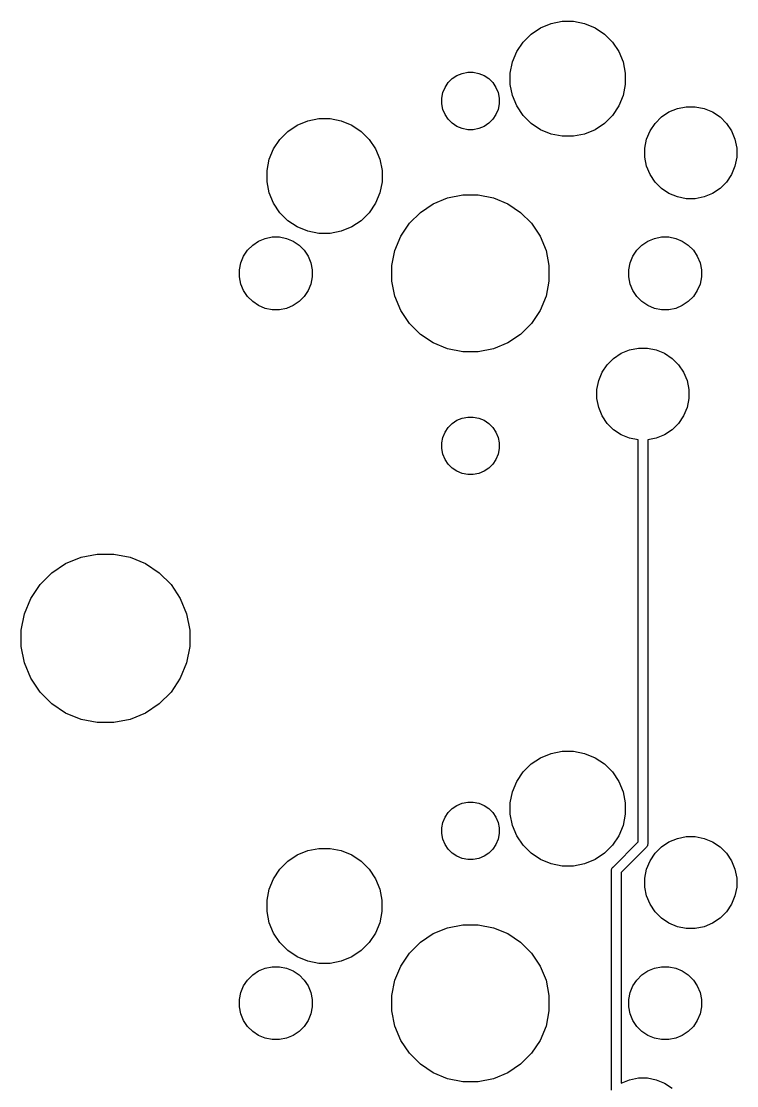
# Model space of a CAD drawing. Extents: x 52 to 337, y -159 to -34.
# Drawn here: x 212.11 to 230.79, y -72 to -44.22 of the extents above; entities that cross this region are included whole.
import ezdxf

# ---------------------------------------------------------------- set-up
doc = ezdxf.new("R2010")
doc.units = 0
doc.layers.add('BLACK', color=7, linetype='CONTINUOUS')

msp = doc.modelspace()

# ---------------------------------------------------------------- linework, layer by layer
at = {"layer": 'BLACK', "linetype": 'CONTINUOUS'}
for p, q in [((225.421, -44.5549), (225.667, -44.3907)), ((225.667, -44.3907), (225.94, -44.2776)), ((225.94, -44.2776), (226.23, -44.22)), ((226.23, -44.22), (226.525, -44.22)), ((226.525, -44.22), (226.815, -44.2776)), ((226.815, -44.2776), (227.088, -44.3907)), ((227.088, -44.3907), (227.334, -44.5549)), ((225.212, -44.7638), (225.421, -44.5549)), ((227.334, -44.5549), (227.543, -44.7638)), ((225.048, -45.0095), (225.212, -44.7638)), ((227.543, -44.7638), (227.707, -45.0095)), ((224.877, -45.5723), (224.935, -45.2825)), ((224.935, -45.2825), (225.048, -45.0095)), ((227.707, -45.0095), (227.82, -45.2825)), ((227.82, -45.2825), (227.877, -45.5723)), ((223.619, -45.5788), (223.764, -45.55)), ((223.764, -45.55), (223.911, -45.55)), ((223.911, -45.55), (224.056, -45.5788)), ((223.173, -45.9447), (223.255, -45.8219)), ((223.255, -45.8219), (223.359, -45.7174)), ((223.359, -45.7174), (223.482, -45.6354)), ((223.482, -45.6354), (223.619, -45.5788)), ((224.056, -45.5788), (224.193, -45.6354)), ((224.193, -45.6354), (224.316, -45.7174)), ((224.316, -45.7174), (224.42, -45.8219)), ((224.42, -45.8219), (224.502, -45.9447)), ((224.877, -45.8677), (224.877, -45.5723)), ((227.877, -45.5723), (227.877, -45.8677)), ((223.087, -46.2261), (223.116, -46.0812)), ((223.116, -46.0812), (223.173, -45.9447)), ((224.502, -45.9447), (224.559, -46.0812)), ((224.559, -46.0812), (224.587, -46.2261)), ((224.935, -46.1575), (224.877, -45.8677)), ((227.877, -45.8677), (227.82, -46.1575)), ((223.087, -46.3739), (223.087, -46.2261)), ((223.116, -46.5188), (223.087, -46.3739)), ((224.587, -46.3739), (224.559, -46.5188)), ((224.587, -46.2261), (224.587, -46.3739)), ((225.048, -46.4305), (224.935, -46.1575)), ((227.82, -46.1575), (227.707, -46.4305)), ((223.173, -46.6553), (223.116, -46.5188)), ((223.255, -46.7781), (223.173, -46.6553)), ((224.502, -46.6553), (224.42, -46.7781)), ((224.559, -46.5188), (224.502, -46.6553)), ((225.212, -46.6762), (225.048, -46.4305)), ((227.707, -46.4305), (227.543, -46.6762)), ((228.823, -46.7179), (229.019, -46.5866)), ((229.019, -46.5866), (229.237, -46.4961)), ((229.237, -46.4961), (229.469, -46.45)), ((229.469, -46.45), (229.706, -46.45)), ((229.706, -46.45), (229.938, -46.4961)), ((229.938, -46.4961), (230.156, -46.5866)), ((230.156, -46.5866), (230.352, -46.7179)), ((219.071, -47.0949), (219.317, -46.9307)), ((219.317, -46.9307), (219.59, -46.8176)), ((219.59, -46.8176), (219.88, -46.76)), ((219.88, -46.76), (220.175, -46.76)), ((220.175, -46.76), (220.465, -46.8176)), ((220.465, -46.8176), (220.738, -46.9307)), ((220.738, -46.9307), (220.984, -47.0949)), ((223.359, -46.8826), (223.255, -46.7781)), ((223.482, -46.9646), (223.359, -46.8826)), ((224.316, -46.8826), (224.193, -46.9646)), ((224.42, -46.7781), (224.316, -46.8826)), ((225.421, -46.8851), (225.212, -46.6762)), ((225.667, -47.0493), (225.421, -46.8851)), ((227.334, -46.8851), (227.088, -47.0493)), ((227.543, -46.6762), (227.334, -46.8851)), ((228.524, -47.0816), (228.655, -46.885)), ((228.655, -46.885), (228.823, -46.7179)), ((230.352, -46.7179), (230.52, -46.885)), ((230.52, -46.885), (230.651, -47.0816)), ((218.862, -47.3038), (219.071, -47.0949)), ((220.984, -47.0949), (221.193, -47.3038)), ((223.619, -47.0212), (223.482, -46.9646)), ((223.764, -47.05), (223.619, -47.0212)), ((223.911, -47.05), (223.764, -47.05)), ((224.056, -47.0212), (223.911, -47.05)), ((224.193, -46.9646), (224.056, -47.0212)), ((225.94, -47.1624), (225.667, -47.0493)), ((226.23, -47.22), (225.94, -47.1624)), ((226.525, -47.22), (226.23, -47.22)), ((226.815, -47.1624), (226.525, -47.22)), ((227.088, -47.0493), (226.815, -47.1624)), ((228.434, -47.3), (228.524, -47.0816)), ((230.651, -47.0816), (230.741, -47.3)), ((218.698, -47.5495), (218.862, -47.3038)), ((221.193, -47.3038), (221.357, -47.5495)), ((228.387, -47.5318), (228.434, -47.3)), ((230.741, -47.3), (230.787, -47.5318)), ((218.585, -47.8225), (218.698, -47.5495)), ((221.357, -47.5495), (221.47, -47.8225)), ((228.387, -47.7682), (228.387, -47.5318)), ((228.434, -48), (228.387, -47.7682)), ((230.787, -47.7682), (230.741, -48)), ((230.787, -47.5318), (230.787, -47.7682)), ((218.528, -48.1123), (218.585, -47.8225)), ((221.47, -47.8225), (221.528, -48.1123)), ((228.524, -48.2184), (228.434, -48)), ((230.741, -48), (230.651, -48.2184)), ((218.528, -48.4077), (218.528, -48.1123)), ((221.528, -48.1123), (221.528, -48.4077)), ((228.655, -48.415), (228.524, -48.2184)), ((230.651, -48.2184), (230.52, -48.415)), ((218.585, -48.6975), (218.528, -48.4077)), ((221.528, -48.4077), (221.47, -48.6975)), ((228.823, -48.5821), (228.655, -48.415)), ((229.019, -48.7134), (228.823, -48.5821)), ((230.352, -48.5821), (230.156, -48.7134)), ((230.52, -48.415), (230.352, -48.5821)), ((218.698, -48.9705), (218.585, -48.6975)), ((221.47, -48.6975), (221.357, -48.9705)), ((222.866, -48.9833), (223.24, -48.8288)), ((223.24, -48.8288), (223.636, -48.75)), ((223.636, -48.75), (224.039, -48.75)), ((224.039, -48.75), (224.435, -48.8288)), ((224.435, -48.8288), (224.809, -48.9833)), ((229.237, -48.8039), (229.019, -48.7134)), ((229.469, -48.85), (229.237, -48.8039)), ((229.706, -48.85), (229.469, -48.85)), ((229.938, -48.8039), (229.706, -48.85)), ((230.156, -48.7134), (229.938, -48.8039)), ((218.862, -49.2162), (218.698, -48.9705)), ((221.357, -48.9705), (221.193, -49.2162)), ((222.531, -49.2077), (222.866, -48.9833)), ((224.809, -48.9833), (225.144, -49.2077)), ((219.071, -49.4251), (218.862, -49.2162)), ((219.317, -49.5893), (219.071, -49.4251)), ((220.984, -49.4251), (220.738, -49.5893)), ((221.193, -49.2162), (220.984, -49.4251)), ((222.245, -49.4932), (222.531, -49.2077)), ((225.144, -49.2077), (225.43, -49.4932)), ((219.59, -49.7024), (219.317, -49.5893)), ((219.88, -49.76), (219.59, -49.7024)), ((220.465, -49.7024), (220.175, -49.76)), ((220.738, -49.5893), (220.465, -49.7024)), ((222.021, -49.829), (222.245, -49.4932)), ((225.43, -49.4932), (225.654, -49.829)), ((218.152, -50.0621), (218.308, -49.9581)), ((218.308, -49.9581), (218.48, -49.8865)), ((218.48, -49.8865), (218.664, -49.85)), ((218.664, -49.85), (218.851, -49.85)), ((218.851, -49.85), (219.035, -49.8865)), ((219.035, -49.8865), (219.207, -49.9581)), ((219.207, -49.9581), (219.363, -50.0621)), ((220.175, -49.76), (219.88, -49.76)), ((221.866, -50.202), (222.021, -49.829)), ((225.654, -49.829), (225.809, -50.202)), ((228.312, -50.0621), (228.468, -49.9581)), ((228.468, -49.9581), (228.64, -49.8865)), ((228.64, -49.8865), (228.824, -49.85)), ((228.824, -49.85), (229.011, -49.85)), ((229.011, -49.85), (229.195, -49.8865)), ((229.195, -49.8865), (229.367, -49.9581)), ((229.367, -49.9581), (229.523, -50.0621)), ((217.916, -50.35), (218.02, -50.1944)), ((218.02, -50.1944), (218.152, -50.0621)), ((219.363, -50.0621), (219.495, -50.1944)), ((219.495, -50.1944), (219.599, -50.35)), ((221.787, -50.5981), (221.866, -50.202)), ((225.809, -50.202), (225.887, -50.5981)), ((228.076, -50.35), (228.18, -50.1944)), ((228.18, -50.1944), (228.312, -50.0621)), ((229.523, -50.0621), (229.655, -50.1944)), ((229.655, -50.1944), (229.759, -50.35)), ((217.807, -50.7064), (217.844, -50.5229)), ((217.844, -50.5229), (217.916, -50.35)), ((219.599, -50.35), (219.671, -50.5229)), ((219.671, -50.5229), (219.707, -50.7064)), ((227.968, -50.7064), (228.004, -50.5229)), ((228.004, -50.5229), (228.076, -50.35)), ((229.759, -50.35), (229.831, -50.5229)), ((229.831, -50.5229), (229.867, -50.7064)), ((217.807, -50.8936), (217.807, -50.7064)), ((219.707, -50.7064), (219.707, -50.8936)), ((221.787, -51.0019), (221.787, -50.5981)), ((225.887, -50.5981), (225.887, -51.0019)), ((227.968, -50.8936), (227.968, -50.7064)), ((229.867, -50.7064), (229.867, -50.8936)), ((217.844, -51.0771), (217.807, -50.8936)), ((217.916, -51.25), (217.844, -51.0771)), ((219.671, -51.0771), (219.599, -51.25)), ((219.707, -50.8936), (219.671, -51.0771)), ((221.866, -51.398), (221.787, -51.0019)), ((225.887, -51.0019), (225.809, -51.398)), ((228.004, -51.0771), (227.968, -50.8936)), ((228.076, -51.25), (228.004, -51.0771)), ((229.831, -51.0771), (229.759, -51.25)), ((229.867, -50.8936), (229.831, -51.0771)), ((218.02, -51.4056), (217.916, -51.25)), ((219.599, -51.25), (219.495, -51.4056)), ((222.021, -51.771), (221.866, -51.398)), ((225.809, -51.398), (225.654, -51.771)), ((228.18, -51.4056), (228.076, -51.25)), ((229.759, -51.25), (229.655, -51.4056)), ((218.152, -51.5379), (218.02, -51.4056)), ((218.308, -51.6419), (218.152, -51.5379)), ((218.48, -51.7135), (218.308, -51.6419)), ((219.207, -51.6419), (219.035, -51.7135)), ((219.363, -51.5379), (219.207, -51.6419)), ((219.495, -51.4056), (219.363, -51.5379)), ((228.312, -51.5379), (228.18, -51.4056)), ((228.468, -51.6419), (228.312, -51.5379)), ((228.64, -51.7135), (228.468, -51.6419)), ((229.367, -51.6419), (229.195, -51.7135)), ((229.523, -51.5379), (229.367, -51.6419)), ((229.655, -51.4056), (229.523, -51.5379)), ((218.664, -51.75), (218.48, -51.7135)), ((218.851, -51.75), (218.664, -51.75)), ((219.035, -51.7135), (218.851, -51.75)), ((222.245, -52.1068), (222.021, -51.771)), ((225.654, -51.771), (225.43, -52.1068)), ((228.824, -51.75), (228.64, -51.7135)), ((229.011, -51.75), (228.824, -51.75)), ((229.195, -51.7135), (229.011, -51.75)), ((222.531, -52.3923), (222.245, -52.1068)), ((225.43, -52.1068), (225.144, -52.3923)), ((222.866, -52.6167), (222.531, -52.3923)), ((225.144, -52.3923), (224.809, -52.6167)), ((223.24, -52.7712), (222.866, -52.6167)), ((223.636, -52.85), (223.24, -52.7712)), ((224.435, -52.7712), (224.039, -52.85)), ((224.809, -52.6167), (224.435, -52.7712)), ((227.987, -52.7961), (228.219, -52.75)), ((228.219, -52.75), (228.456, -52.75)), ((228.456, -52.75), (228.688, -52.7961)), ((224.039, -52.85), (223.636, -52.85)), ((227.405, -53.185), (227.573, -53.0179)), ((227.573, -53.0179), (227.769, -52.8866)), ((227.769, -52.8866), (227.987, -52.7961)), ((228.688, -52.7961), (228.906, -52.8866)), ((228.906, -52.8866), (229.102, -53.0179)), ((229.102, -53.0179), (229.27, -53.185)), ((227.274, -53.3816), (227.405, -53.185)), ((229.27, -53.185), (229.401, -53.3816)), ((227.137, -53.8318), (227.184, -53.6)), ((227.184, -53.6), (227.274, -53.3816)), ((229.401, -53.3816), (229.491, -53.6)), ((229.491, -53.6), (229.537, -53.8318)), ((227.137, -54.0682), (227.137, -53.8318)), ((229.537, -53.8318), (229.537, -54.0682)), ((227.184, -54.3), (227.137, -54.0682)), ((229.537, -54.0682), (229.491, -54.3)), ((227.274, -54.5184), (227.184, -54.3)), ((229.491, -54.3), (229.401, -54.5184)), ((223.255, -54.8219), (223.359, -54.7174)), ((223.359, -54.7174), (223.482, -54.6354)), ((223.482, -54.6354), (223.619, -54.5788)), ((223.619, -54.5788), (223.764, -54.55)), ((223.764, -54.55), (223.911, -54.55)), ((223.911, -54.55), (224.056, -54.5788)), ((224.056, -54.5788), (224.193, -54.6354)), ((224.193, -54.6354), (224.316, -54.7174)), ((224.316, -54.7174), (224.42, -54.8219)), ((227.405, -54.715), (227.274, -54.5184)), ((227.573, -54.8821), (227.405, -54.715)), ((229.27, -54.715), (229.102, -54.8821)), ((229.401, -54.5184), (229.27, -54.715)), ((223.116, -55.0812), (223.173, -54.9447)), ((223.173, -54.9447), (223.255, -54.8219)), ((224.42, -54.8219), (224.502, -54.9447)), ((224.502, -54.9447), (224.559, -55.0812)), ((227.769, -55.0134), (227.573, -54.8821)), ((229.102, -54.8821), (228.906, -55.0134)), ((223.087, -55.2261), (223.116, -55.0812)), ((223.087, -55.3739), (223.087, -55.2261)), ((224.559, -55.0812), (224.587, -55.2261)), ((224.587, -55.2261), (224.587, -55.3739)), ((227.987, -55.1039), (227.769, -55.0134)), ((228.213, -55.1486), (227.987, -55.1039)), ((228.213, -65.6412), (228.213, -55.1486)), ((228.688, -55.1039), (228.463, -55.1486)), ((228.463, -55.1486), (228.463, -65.6869)), ((228.906, -55.0134), (228.688, -55.1039)), ((223.116, -55.5188), (223.087, -55.3739)), ((223.173, -55.6553), (223.116, -55.5188)), ((224.559, -55.5188), (224.502, -55.6553)), ((224.587, -55.3739), (224.559, -55.5188)), ((223.255, -55.7781), (223.173, -55.6553)), ((223.359, -55.8826), (223.255, -55.7781)), ((224.42, -55.7781), (224.316, -55.8826)), ((224.502, -55.6553), (224.42, -55.7781)), ((223.482, -55.9646), (223.359, -55.8826)), ((223.619, -56.0212), (223.482, -55.9646)), ((223.764, -56.05), (223.619, -56.0212)), ((223.911, -56.05), (223.764, -56.05)), ((224.056, -56.0212), (223.911, -56.05)), ((224.193, -55.9646), (224.056, -56.0212)), ((224.316, -55.8826), (224.193, -55.9646)), ((213.27, -58.3754), (213.671, -58.2095)), ((213.671, -58.2095), (214.096, -58.125)), ((214.096, -58.125), (214.529, -58.125)), ((214.529, -58.125), (214.954, -58.2095)), ((214.954, -58.2095), (215.355, -58.3754)), ((212.604, -58.9226), (212.91, -58.6161)), ((212.91, -58.6161), (213.27, -58.3754)), ((215.355, -58.3754), (215.715, -58.6161)), ((215.715, -58.6161), (216.021, -58.9226)), ((212.363, -59.2829), (212.604, -58.9226)), ((216.021, -58.9226), (216.262, -59.2829)), ((212.197, -59.6833), (212.363, -59.2829)), ((216.262, -59.2829), (216.428, -59.6833)), ((212.112, -60.1083), (212.197, -59.6833)), ((216.428, -59.6833), (216.512, -60.1083)), ((212.112, -60.5417), (212.112, -60.1083)), ((216.512, -60.1083), (216.512, -60.5417)), ((212.197, -60.9667), (212.112, -60.5417)), ((216.512, -60.5417), (216.428, -60.9667)), ((212.363, -61.3671), (212.197, -60.9667)), ((216.428, -60.9667), (216.262, -61.3671)), ((212.604, -61.7274), (212.363, -61.3671)), ((216.262, -61.3671), (216.021, -61.7274)), ((212.91, -62.0339), (212.604, -61.7274)), ((216.021, -61.7274), (215.715, -62.0339)), ((213.27, -62.2746), (212.91, -62.0339)), ((215.715, -62.0339), (215.355, -62.2746)), ((213.671, -62.4405), (213.27, -62.2746)), ((214.096, -62.525), (213.671, -62.4405)), ((214.954, -62.4405), (214.529, -62.525)), ((215.355, -62.2746), (214.954, -62.4405)), ((214.529, -62.525), (214.096, -62.525)), ((225.667, -63.4407), (225.94, -63.3276)), ((225.94, -63.3276), (226.23, -63.27)), ((226.23, -63.27), (226.525, -63.27)), ((226.525, -63.27), (226.815, -63.3276)), ((226.815, -63.3276), (227.088, -63.4407)), ((225.212, -63.8138), (225.421, -63.6049)), ((225.421, -63.6049), (225.667, -63.4407)), ((227.088, -63.4407), (227.334, -63.6049)), ((227.334, -63.6049), (227.543, -63.8138)), ((225.048, -64.0595), (225.212, -63.8138)), ((227.543, -63.8138), (227.707, -64.0595)), ((224.935, -64.3325), (225.048, -64.0595)), ((227.707, -64.0595), (227.82, -64.3325)), ((224.877, -64.6223), (224.935, -64.3325)), ((227.82, -64.3325), (227.877, -64.6223)), ((223.359, -64.7674), (223.482, -64.6854)), ((223.482, -64.6854), (223.619, -64.6288)), ((223.619, -64.6288), (223.764, -64.6)), ((223.764, -64.6), (223.911, -64.6)), ((223.911, -64.6), (224.056, -64.6288)), ((224.056, -64.6288), (224.193, -64.6854)), ((224.193, -64.6854), (224.316, -64.7674)), ((224.877, -64.9177), (224.877, -64.6223)), ((227.877, -64.6223), (227.877, -64.9177)), ((223.116, -65.1312), (223.173, -64.9947)), ((223.173, -64.9947), (223.255, -64.8719)), ((223.255, -64.8719), (223.359, -64.7674)), ((224.316, -64.7674), (224.42, -64.8719)), ((224.42, -64.8719), (224.502, -64.9947)), ((224.502, -64.9947), (224.559, -65.1312)), ((224.935, -65.2075), (224.877, -64.9177)), ((227.877, -64.9177), (227.82, -65.2075)), ((223.087, -65.2761), (223.116, -65.1312)), ((223.087, -65.4239), (223.087, -65.2761)), ((224.559, -65.1312), (224.587, -65.2761)), ((224.587, -65.2761), (224.587, -65.4239)), ((225.048, -65.4805), (224.935, -65.2075)), ((227.82, -65.2075), (227.707, -65.4805)), ((223.116, -65.5688), (223.087, -65.4239)), ((224.587, -65.4239), (224.559, -65.5688)), ((225.212, -65.7262), (225.048, -65.4805)), ((227.707, -65.4805), (227.543, -65.7262)), ((229.019, -65.6366), (229.237, -65.5461)), ((229.237, -65.5461), (229.469, -65.5)), ((229.469, -65.5), (229.706, -65.5)), ((229.706, -65.5), (229.938, -65.5461)), ((229.938, -65.5461), (230.156, -65.6366)), ((219.59, -65.8676), (219.88, -65.81)), ((219.88, -65.81), (220.175, -65.81)), ((220.175, -65.81), (220.465, -65.8676)), ((223.173, -65.7053), (223.116, -65.5688)), ((223.255, -65.8281), (223.173, -65.7053)), ((223.359, -65.9326), (223.255, -65.8281)), ((224.42, -65.8281), (224.316, -65.9326)), ((224.502, -65.7053), (224.42, -65.8281)), ((224.559, -65.5688), (224.502, -65.7053)), ((225.421, -65.9351), (225.212, -65.7262)), ((227.543, -65.7262), (227.334, -65.9351)), ((227.558, -66.2953), (228.213, -65.6412)), ((228.422, -65.7857), (227.767, -66.4398)), ((228.426, -65.7818), (228.422, -65.7857)), ((228.43, -65.777), (228.426, -65.7818)), ((228.442, -65.7628), (228.43, -65.777)), ((228.454, -65.7411), (228.442, -65.7628)), ((228.461, -65.7175), (228.454, -65.7411)), ((228.463, -65.6991), (228.461, -65.7175)), ((228.463, -65.6869), (228.463, -65.693)), ((228.463, -65.693), (228.463, -65.6991)), ((228.463, -65.6991), (228.463, -65.6991)), ((228.655, -65.935), (228.823, -65.7679)), ((228.823, -65.7679), (229.019, -65.6366)), ((230.156, -65.6366), (230.352, -65.7679)), ((230.352, -65.7679), (230.52, -65.935)), ((219.071, -66.1449), (219.317, -65.9807)), ((219.317, -65.9807), (219.59, -65.8676)), ((220.465, -65.8676), (220.738, -65.9807)), ((220.738, -65.9807), (220.984, -66.1449)), ((223.482, -66.0146), (223.359, -65.9326)), ((223.619, -66.0712), (223.482, -66.0146)), ((223.764, -66.1), (223.619, -66.0712)), ((223.911, -66.1), (223.764, -66.1)), ((224.056, -66.0712), (223.911, -66.1)), ((224.193, -66.0146), (224.056, -66.0712)), ((224.316, -65.9326), (224.193, -66.0146)), ((225.667, -66.0993), (225.421, -65.9351)), ((225.94, -66.2124), (225.667, -66.0993)), ((227.088, -66.0993), (226.815, -66.2124)), ((227.334, -65.9351), (227.088, -66.0993)), ((228.524, -66.1316), (228.655, -65.935)), ((230.52, -65.935), (230.651, -66.1316)), ((218.698, -66.5995), (218.862, -66.3538)), ((218.862, -66.3538), (219.071, -66.1449)), ((220.984, -66.1449), (221.193, -66.3538)), ((221.193, -66.3538), (221.357, -66.5995)), ((226.23, -66.27), (225.94, -66.2124)), ((226.525, -66.27), (226.23, -66.27)), ((226.815, -66.2124), (226.525, -66.27)), ((227.517, -66.3819), (227.519, -66.3635)), ((227.517, -66.388), (227.517, -66.3819)), ((227.517, -66.3819), (227.517, -66.3819)), ((227.517, -66.3941), (227.517, -66.388)), ((227.518, -72.1229), (227.517, -66.3941)), ((227.519, -66.3635), (227.526, -66.3399)), ((227.526, -66.3399), (227.538, -66.3182)), ((227.538, -66.3182), (227.554, -66.2992)), ((227.554, -66.2992), (227.558, -66.2953)), ((228.387, -66.5818), (228.434, -66.35)), ((228.434, -66.35), (228.524, -66.1316)), ((230.651, -66.1316), (230.741, -66.35)), ((230.741, -66.35), (230.787, -66.5818)), ((218.585, -66.8725), (218.698, -66.5995)), ((221.357, -66.5995), (221.47, -66.8725)), ((227.767, -66.4398), (227.767, -71.9376)), ((228.387, -66.8182), (228.387, -66.5818)), ((230.787, -66.5818), (230.787, -66.8182)), ((218.527, -67.1623), (218.585, -66.8725)), ((221.47, -66.8725), (221.527, -67.1623)), ((228.434, -67.05), (228.387, -66.8182)), ((230.787, -66.8182), (230.741, -67.05)), ((218.527, -67.4577), (218.527, -67.1623)), ((221.527, -67.1623), (221.527, -67.4577)), ((228.524, -67.2684), (228.434, -67.05)), ((230.741, -67.05), (230.651, -67.2684)), ((218.585, -67.7475), (218.527, -67.4577)), ((221.527, -67.4577), (221.47, -67.7475)), ((228.655, -67.465), (228.524, -67.2684)), ((228.823, -67.6321), (228.655, -67.465)), ((230.52, -67.465), (230.352, -67.6321)), ((230.651, -67.2684), (230.52, -67.465)), ((218.698, -68.0205), (218.585, -67.7475)), ((221.47, -67.7475), (221.357, -68.0205)), ((229.019, -67.7634), (228.823, -67.6321)), ((229.237, -67.8539), (229.019, -67.7634)), ((230.156, -67.7634), (229.938, -67.8539)), ((230.352, -67.6321), (230.156, -67.7634)), ((218.862, -68.2662), (218.698, -68.0205)), ((221.357, -68.0205), (221.193, -68.2662)), ((222.531, -68.2577), (222.866, -68.0333)), ((222.866, -68.0333), (223.24, -67.8788)), ((223.24, -67.8788), (223.636, -67.8)), ((223.636, -67.8), (224.039, -67.8)), ((224.039, -67.8), (224.435, -67.8788)), ((224.435, -67.8788), (224.809, -68.0333)), ((224.809, -68.0333), (225.144, -68.2577)), ((229.469, -67.9), (229.237, -67.8539)), ((229.706, -67.9), (229.469, -67.9)), ((229.938, -67.8539), (229.706, -67.9)), ((219.071, -68.4751), (218.862, -68.2662)), ((221.193, -68.2662), (220.984, -68.4751)), ((222.245, -68.5432), (222.531, -68.2577)), ((225.144, -68.2577), (225.43, -68.5432)), ((219.317, -68.6393), (219.071, -68.4751)), ((220.984, -68.4751), (220.738, -68.6393)), ((222.021, -68.879), (222.245, -68.5432)), ((225.43, -68.5432), (225.654, -68.879)), ((218.48, -68.9365), (218.664, -68.9)), ((218.664, -68.9), (218.851, -68.9)), ((218.851, -68.9), (219.035, -68.9365)), ((219.59, -68.7524), (219.317, -68.6393)), ((219.88, -68.81), (219.59, -68.7524)), ((220.175, -68.81), (219.88, -68.81)), ((220.465, -68.7524), (220.175, -68.81)), ((220.738, -68.6393), (220.465, -68.7524)), ((221.866, -69.252), (222.021, -68.879)), ((225.654, -68.879), (225.809, -69.252)), ((228.64, -68.9365), (228.824, -68.9)), ((228.824, -68.9), (229.011, -68.9)), ((229.011, -68.9), (229.195, -68.9365)), ((218.02, -69.2444), (218.152, -69.1121)), ((218.152, -69.1121), (218.308, -69.0081)), ((218.308, -69.0081), (218.48, -68.9365)), ((219.035, -68.9365), (219.207, -69.0081)), ((219.207, -69.0081), (219.363, -69.1121)), ((219.363, -69.1121), (219.495, -69.2444)), ((228.18, -69.2444), (228.312, -69.1121)), ((228.312, -69.1121), (228.468, -69.0081)), ((228.468, -69.0081), (228.64, -68.9365)), ((229.195, -68.9365), (229.367, -69.0081)), ((229.367, -69.0081), (229.523, -69.1121)), ((229.523, -69.1121), (229.655, -69.2444)), ((217.844, -69.5729), (217.916, -69.4)), ((217.916, -69.4), (218.02, -69.2444)), ((219.495, -69.2444), (219.599, -69.4)), ((219.599, -69.4), (219.671, -69.5729)), ((221.787, -69.6481), (221.866, -69.252)), ((225.809, -69.252), (225.887, -69.6481)), ((228.004, -69.5729), (228.076, -69.4)), ((228.076, -69.4), (228.18, -69.2444)), ((229.655, -69.2444), (229.759, -69.4)), ((229.759, -69.4), (229.831, -69.5729)), ((217.807, -69.7564), (217.844, -69.5729)), ((219.671, -69.5729), (219.707, -69.7564)), ((221.787, -70.0519), (221.787, -69.6481)), ((225.887, -69.6481), (225.887, -70.0519)), ((227.967, -69.7564), (228.004, -69.5729)), ((229.831, -69.5729), (229.867, -69.7564)), ((217.807, -69.9436), (217.807, -69.7564)), ((217.844, -70.1271), (217.807, -69.9436)), ((219.707, -69.9436), (219.671, -70.1271)), ((219.707, -69.7564), (219.707, -69.9436)), ((227.967, -69.9436), (227.967, -69.7564)), ((228.004, -70.1271), (227.967, -69.9436)), ((229.867, -69.9436), (229.831, -70.1271)), ((229.867, -69.7564), (229.867, -69.9436)), ((217.916, -70.3), (217.844, -70.1271)), ((219.671, -70.1271), (219.599, -70.3)), ((221.866, -70.448), (221.787, -70.0519)), ((225.887, -70.0519), (225.809, -70.448)), ((228.076, -70.3), (228.004, -70.1271)), ((229.831, -70.1271), (229.759, -70.3)), ((218.02, -70.4556), (217.916, -70.3)), ((218.152, -70.5879), (218.02, -70.4556)), ((219.495, -70.4556), (219.363, -70.5879)), ((219.599, -70.3), (219.495, -70.4556)), ((222.021, -70.821), (221.866, -70.448)), ((225.809, -70.448), (225.654, -70.821)), ((228.18, -70.4556), (228.076, -70.3)), ((228.312, -70.5879), (228.18, -70.4556)), ((229.655, -70.4556), (229.523, -70.5879)), ((229.759, -70.3), (229.655, -70.4556)), ((218.308, -70.6919), (218.152, -70.5879)), ((218.48, -70.7635), (218.308, -70.6919)), ((218.664, -70.8), (218.48, -70.7635)), ((218.851, -70.8), (218.664, -70.8)), ((219.035, -70.7635), (218.851, -70.8)), ((219.207, -70.6919), (219.035, -70.7635)), ((219.363, -70.5879), (219.207, -70.6919)), ((222.245, -71.1568), (222.021, -70.821)), ((225.654, -70.821), (225.43, -71.1568)), ((228.468, -70.6919), (228.312, -70.5879)), ((228.64, -70.7635), (228.468, -70.6919)), ((228.824, -70.8), (228.64, -70.7635)), ((229.011, -70.8), (228.824, -70.8)), ((229.195, -70.7635), (229.011, -70.8)), ((229.367, -70.6919), (229.195, -70.7635)), ((229.523, -70.5879), (229.367, -70.6919)), ((222.531, -71.4423), (222.245, -71.1568)), ((225.43, -71.1568), (225.144, -71.4423)), ((222.866, -71.6667), (222.531, -71.4423)), ((223.24, -71.8212), (222.866, -71.6667)), ((224.809, -71.6667), (224.435, -71.8212)), ((225.144, -71.4423), (224.809, -71.6667)), ((223.636, -71.9), (223.24, -71.8212)), ((224.039, -71.9), (223.636, -71.9)), ((224.435, -71.8212), (224.039, -71.9)), ((227.767, -71.9376), (227.769, -71.9366)), ((227.769, -71.9366), (227.987, -71.8461)), ((227.987, -71.8461), (228.219, -71.8)), ((228.219, -71.8), (228.456, -71.8)), ((228.456, -71.8), (228.688, -71.8461)), ((228.688, -71.8461), (228.906, -71.9366)), ((228.906, -71.9366), (229.102, -72.0679))]:
    msp.add_line(p, q, dxfattribs=at)

doc.saveas('drawing.dxf')
